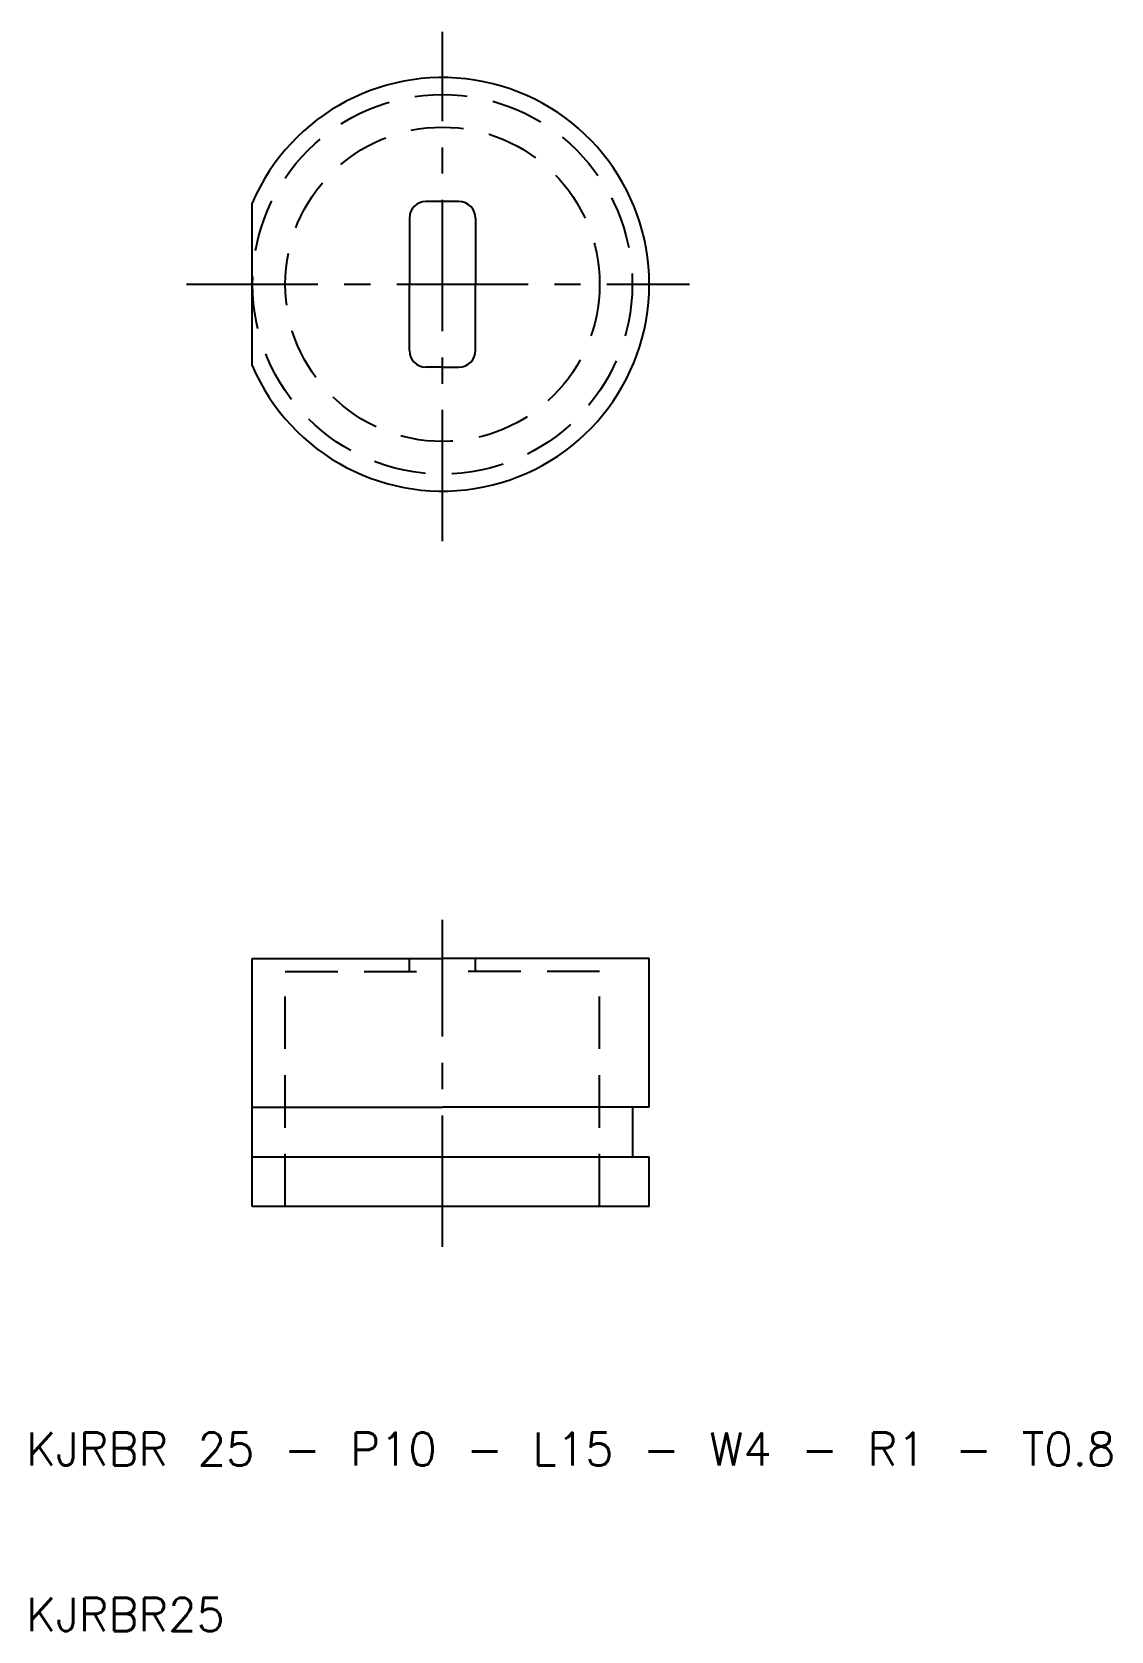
# Model space of a CAD drawing. Extents: x 10.3 to 75.6, y 10 to 106.7.
import ezdxf

# ---------------------------------------------------------------- set-up
doc = ezdxf.new("R2010")
doc.units = 0
doc.header["$LTSCALE"] = 0.25
doc.linetypes.add('CENTER', pattern=[50.8, 31.75, -6.35, 6.35, -6.35])
doc.linetypes.add('DASHED', pattern=[19.05, 12.7, -6.35])
doc.layers.get('0').update_dxf_attribs({"linetype": 'CONTINUOUS'})
doc.layers.add('CENTER', color=1, linetype='CENTER')
doc.styles.get("Standard").update_dxf_attribs({"font": 'txt.shx'})

msp = doc.modelspace()

# ---------------------------------------------------------------- linework, layer by layer
at = {"color": 7, "linetype": 'CONTINUOUS'}
for p, q in [((23.649, 86.508), (23.649, 96.306)), ((36.149, 96.407), (34.149, 96.407)), ((33.149, 95.407), (33.149, 91.407)), ((37.149, 95.407), (37.149, 91.407)), ((33.149, 87.407), (33.149, 91.407)), ((37.149, 87.407), (37.149, 91.407)), ((35.149, 86.407), (34.149, 86.407)), ((35.149, 86.407), (36.149, 86.407)), ((23.649, 50.661), (35.149, 50.661)), ((23.649, 41.661), (23.649, 50.661)), ((47.649, 50.661), (35.149, 50.661)), ((47.649, 41.661), (47.649, 50.661)), ((23.649, 41.661), (35.149, 41.661)), ((23.649, 38.661), (23.649, 41.661)), ((47.649, 41.661), (35.149, 41.661)), ((46.649, 38.661), (46.649, 41.661)), ((23.649, 38.661), (47.649, 38.661)), ((23.649, 35.661), (23.649, 38.661)), ((47.649, 35.661), (47.649, 38.661)), ((47.649, 35.661), (23.649, 35.661))]:
    msp.add_line(p, q, dxfattribs=at)
at = {"color": 3, "linetype": 'DASHED'}
for p, q in [((33.149, 49.861), (33.149, 50.661)), ((37.149, 49.861), (37.149, 50.661)), ((25.649, 49.861), (35.149, 49.861)), ((25.649, 35.661), (25.649, 49.861)), ((44.649, 49.861), (35.149, 49.861)), ((44.649, 35.661), (44.649, 49.861))]:
    msp.add_line(p, q, dxfattribs=at)
for radius in [11.474, 9.5]:
    msp.add_circle((35.149, 91.407), radius, dxfattribs=at)
at = {"color": 7, "linetype": 'CONTINUOUS'}
for centre, radius, start, end in [((35.149, 91.407), 12.5, 203.07392, 156.92608), ((34.149, 95.407), 1, 90, 180), ((36.149, 95.407), 1, 0, 90), ((34.149, 87.407), 1, 180, 270), ((36.149, 87.407), 1, 270, 0)]:
    msp.add_arc(centre, radius, start, end, dxfattribs=at)
at = {"layer": 'CENTER', "color": 1, "linetype": 'CENTER'}
for p, q in [((35.149, 75.874), (35.149, 106.662)), ((19.69, 91.407), (50.076, 91.407)), ((35.149, 33.233), (35.149, 52.985))]:
    msp.add_line(p, q, dxfattribs=at)

# ---------------------------------------------------------------- texts
at = {"color": 7, "linetype": 'CONTINUOUS'}
for s, p in [('KJRBR 25 - P10 - L15 - W4 - R1 - T0.8', (10, 20)), ('KJRBR25', (10, 10))]:
    msp.add_text(s, height=2, dxfattribs=at).set_placement(p)

doc.saveas('drawing.dxf')
